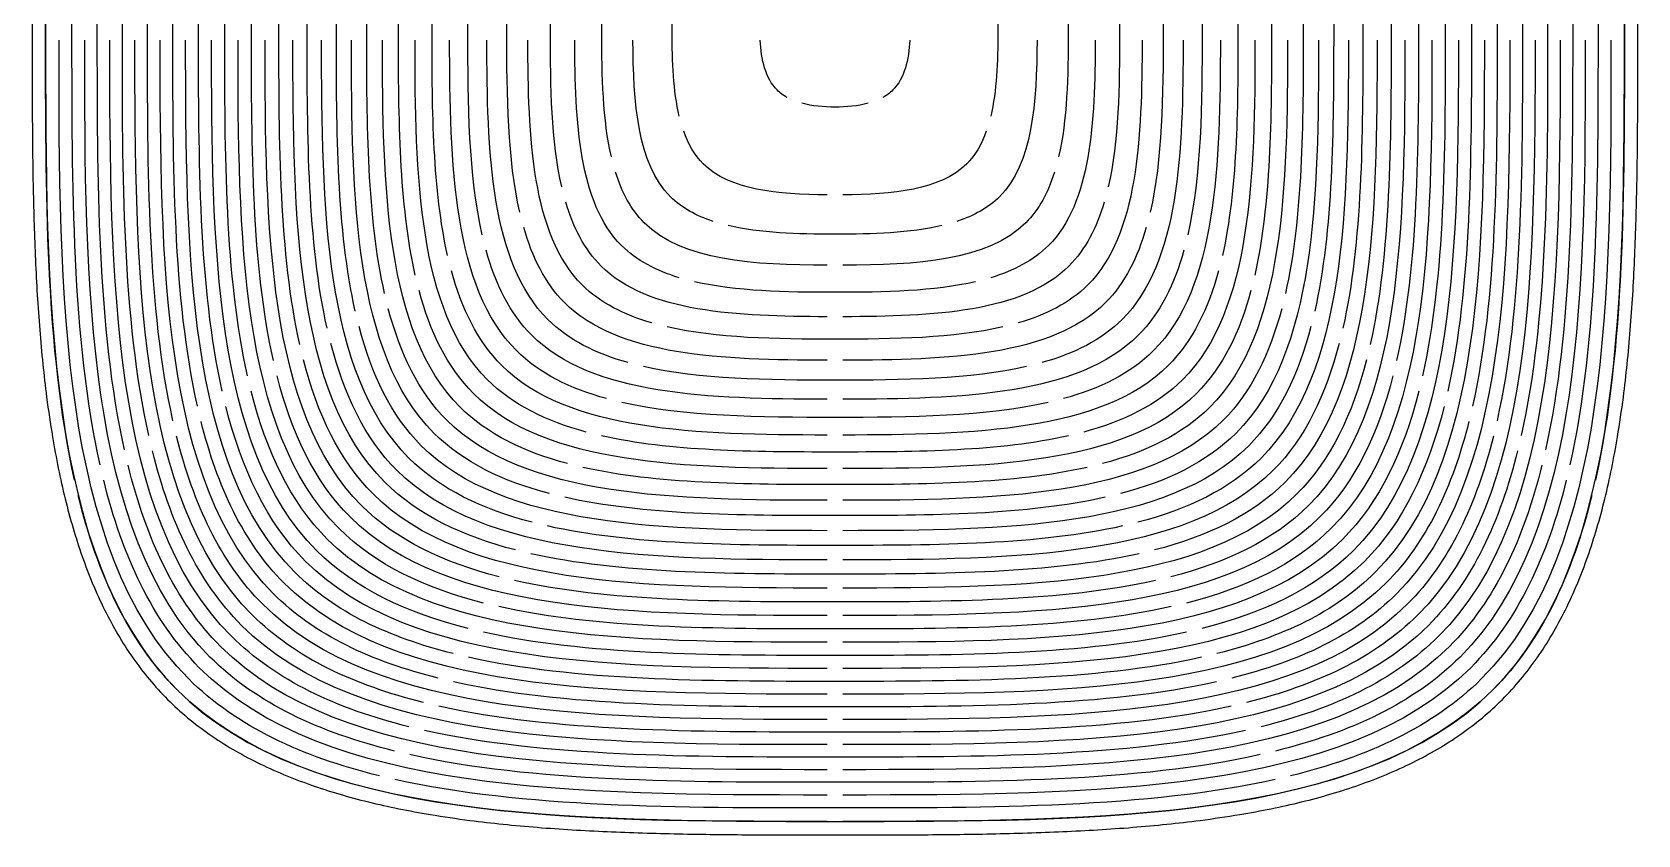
# Model space of a CAD drawing. Header units: millimetres. Extents: x -200 to 200, y -200 to 200.
# Drawn here: x -200 to 200, y -200 to 0 of the extents above; entities that cross this region are included whole.
import ezdxf

# ---------------------------------------------------------------- set-up
doc = ezdxf.new("R2010")
doc.units = ezdxf.units.MM
doc.layers.add('Default', color=18, linetype='Continuous', true_color=0x000000)

msp = doc.modelspace()

# ---------------------------------------------------------------- linework, layer by layer
at = {"layer": 'Default'}
for points, knots in [([(200, 0, 0), (200, -6.97, 0), (200, -19.97, 0), (199.83, -35.94, 0), (199.53, -47.89, 0), (199.2, -56.72, 0), (198.75, -65.47, 0), (198.15, -74.11, 0), (197.38, -82.6, 0), (196.35, -91.51, 0), (195.08, -100.18, 0), (193.53, -108.62, 0), (191.84, -116.2, 0), (189.87, -123.54, 0), (187.6, -130.61, 0), (185, -137.41, 0), (182.05, -143.91, 0), (178.73, -150.08, 0), (175.01, -155.89, 0), (170.88, -161.31, 0), (166.32, -166.32, 0), (161.31, -170.88, 0), (155.89, -175.01, 0), (150.08, -178.73, 0), (143.91, -182.05, 0), (137.41, -185, 0), (130.61, -187.6, 0), (123.54, -189.87, 0), (116.2, -191.84, 0), (108.62, -193.53, 0), (100.18, -195.08, 0), (91.51, -196.35, 0), (82.6, -197.38, 0), (74.11, -198.15, 0), (65.47, -198.75, 0), (56.72, -199.2, 0), (47.89, -199.53, 0), (35.94, -199.83, 0), (19.97, -200, 0), (0, -200, 0), (-19.97, -200, 0), (-35.94, -199.83, 0), (-47.89, -199.53, 0), (-56.72, -199.2, 0), (-65.47, -198.75, 0), (-74.11, -198.15, 0), (-82.6, -197.38, 0), (-91.51, -196.35, 0), (-100.18, -195.08, 0), (-108.62, -193.53, 0), (-116.2, -191.84, 0), (-123.54, -189.87, 0), (-130.61, -187.6, 0), (-137.41, -185, 0), (-143.91, -182.05, 0), (-150.08, -178.73, 0), (-155.89, -175.01, 0), (-161.31, -170.88, 0), (-166.32, -166.32, 0), (-170.88, -161.31, 0), (-175.01, -155.89, 0), (-178.73, -150.08, 0), (-182.05, -143.91, 0), (-185, -137.41, 0), (-187.6, -130.61, 0), (-189.87, -123.54, 0), (-191.84, -116.2, 0), (-193.53, -108.62, 0), (-195.08, -100.18, 0), (-196.35, -91.51, 0), (-197.38, -82.6, 0), (-198.15, -74.11, 0), (-198.75, -65.47, 0), (-199.2, -56.72, 0), (-199.53, -47.89, 0), (-199.83, -35.94, 0), (-200, -19.97, 0), (-200, 0, 0), (-200, 19.97, 0), (-199.83, 35.94, 0), (-199.53, 47.89, 0), (-199.2, 56.72, 0), (-198.75, 65.47, 0), (-198.15, 74.11, 0), (-197.38, 82.6, 0), (-196.35, 91.51, 0), (-195.08, 100.18, 0), (-193.53, 108.62, 0), (-191.84, 116.2, 0), (-189.87, 123.54, 0), (-187.6, 130.61, 0), (-185, 137.41, 0), (-182.05, 143.91, 0), (-178.73, 150.08, 0), (-175.01, 155.89, 0), (-170.88, 161.31, 0), (-166.32, 166.32, 0), (-161.31, 170.88, 0), (-155.89, 175.01, 0), (-150.08, 178.73, 0), (-143.91, 182.05, 0), (-137.41, 185, 0), (-130.61, 187.6, 0), (-123.54, 189.87, 0), (-116.2, 191.84, 0), (-108.62, 193.53, 0), (-100.18, 195.08, 0), (-91.51, 196.35, 0), (-82.6, 197.38, 0), (-74.11, 198.15, 0), (-65.47, 198.75, 0), (-56.72, 199.2, 0), (-47.89, 199.53, 0), (-35.94, 199.83, 0), (-19.97, 200, 0), (0, 200, 0), (19.97, 200, 0), (35.94, 199.83, 0), (47.89, 199.53, 0), (56.72, 199.2, 0), (65.47, 198.75, 0), (74.11, 198.15, 0), (82.6, 197.38, 0), (91.51, 196.35, 0), (100.18, 195.08, 0), (108.62, 193.53, 0), (116.2, 191.84, 0), (123.54, 189.87, 0), (130.61, 187.6, 0), (137.41, 185, 0), (143.91, 182.05, 0), (150.08, 178.73, 0), (155.89, 175.01, 0), (161.31, 170.88, 0), (166.32, 166.32, 0), (170.88, 161.31, 0), (175.01, 155.89, 0), (178.73, 150.08, 0), (182.05, 143.91, 0), (185, 137.41, 0), (187.6, 130.61, 0), (189.87, 123.54, 0), (191.84, 116.2, 0), (193.53, 108.62, 0), (195.08, 100.18, 0), (196.35, 91.51, 0), (197.38, 82.6, 0), (198.15, 74.11, 0), (198.75, 65.47, 0), (199.2, 56.72, 0), (199.53, 47.89, 0), (199.83, 35.94, 0), (200, 19.97, 0), (200, 6.97, 0), (200, 0, 0)], [0, 0, 0, 0, 21.268123, 39.650642, 48.737696, 57.731026, 66.613772, 75.461747, 84.165997, 92.625152, 102.816324, 110.897615, 118.800384, 126.523799, 134.071068, 141.45052, 148.713702, 155.841154, 162.824157, 169.733729, 176.610378, 183.487028, 190.3966, 197.379603, 204.507055, 211.770237, 219.149689, 226.696958, 234.420373, 242.323142, 250.404432, 260.595605, 269.05476, 277.759009, 286.606985, 295.489731, 304.48306, 313.570115, 331.952634, 353.220757, 374.48888, 392.871399, 401.958453, 410.951783, 419.834529, 428.682504, 437.386754, 445.845909, 456.037081, 464.118371, 472.02114, 479.744556, 487.291825, 494.671277, 501.934459, 509.061911, 516.044914, 522.954486, 529.831135, 536.707785, 543.617356, 550.60036, 557.727812, 564.990994, 572.370446, 579.917715, 587.64113, 595.543899, 603.625189, 613.816362, 622.275517, 630.979766, 639.827741, 648.710488, 657.703817, 666.790872, 685.173391, 706.441514, 727.709637, 746.092156, 755.17921, 764.17254, 773.055286, 781.903261, 790.607511, 799.066666, 809.257838, 817.339128, 825.241897, 832.965313, 840.512582, 847.892034, 855.155216, 862.282668, 869.265671, 876.175243, 883.051892, 889.928542, 896.838113, 903.821117, 910.948569, 918.21175, 925.591203, 933.138472, 940.861887, 948.764656, 956.845946, 967.037119, 975.496274, 984.200523, 993.048498, 1001.931245, 1010.924574, 1020.011629, 1038.394148, 1059.662271, 1080.930394, 1099.312913, 1108.399967, 1117.393297, 1126.276043, 1135.124018, 1143.828268, 1152.287422, 1162.478595, 1170.559885, 1178.462654, 1186.18607, 1193.733338, 1201.112791, 1208.375973, 1215.503424, 1222.486428, 1229.396, 1236.272649, 1243.149299, 1250.05887, 1257.041874, 1264.169326, 1271.432507, 1278.81196, 1286.359229, 1294.082644, 1301.985413, 1310.066703, 1320.257876, 1328.717031, 1337.42128, 1346.269255, 1355.152002, 1364.145331, 1373.232386, 1391.614905, 1412.883028, 1412.883028, 1412.883028, 1412.883028]), ([(-189.42, -111.6, 0), (-196.65, -79.22, 0), (-196.65, 0, 0), (-196.65, 79.22, 0), (-189.42, 111.6, 0)], [129.946882, 129.946882, 129.946882, 129.946882, 137.5, 145.053118, 145.053118, 145.053118, 145.053118]), ([(189.42, 111.6, 0), (196.65, 79.22, 0), (196.65, 39.61, 0), (196.65, 0, 0), (196.65, -39.61, 0), (196.65, -79.22, 0), (189.42, -111.6, 0)], [179.946882, 179.946882, 179.946882, 179.946882, 187.5, 187.5, 187.5, 195.053118, 195.053118, 195.053118, 195.053118]), ([(-183.07, -107.77, 0), (-190.06, -76.5, 0), (-190.08, 0, 0), (-190.06, 76.5, 0), (-183.07, 107.77, 0)], [129.951039, 129.951039, 129.951039, 129.951039, 137.5, 145.048962, 145.048962, 145.048962, 145.048962]), ([(-176.98, -104.11, 0), (-183.73, -73.89, 0), (-183.79, 0, 0), (-183.73, 73.89, 0), (-176.98, 104.11, 0)], [129.955303, 129.955303, 129.955303, 129.955303, 137.5, 145.044697, 145.044697, 145.044697, 145.044697]), ([(176.98, 104.11, 0), (183.73, 73.89, 0), (183.76, 36.94, 0), (183.76, 0, 0), (183.76, -36.94, 0), (183.73, -73.89, 0), (176.98, -104.11, 0)], [179.955303, 179.955303, 179.955303, 179.955303, 187.5, 187.5, 187.5, 195.044697, 195.044697, 195.044697, 195.044697]), ([(183.07, 107.77, 0), (190.06, 76.5, 0), (190.07, 38.25, 0), (190.07, 0, 0), (190.07, -38.25, 0), (190.06, -76.5, 0), (183.07, -107.77, 0)], [179.951039, 179.951039, 179.951039, 179.951039, 187.5, 187.5, 187.5, 195.048962, 195.048962, 195.048962, 195.048962]), ([(-170.95, -100.48, 0), (-177.48, -71.3, 0), (-177.56, 0, 0), (-177.48, 71.3, 0), (-170.95, 100.48, 0)], [129.959823, 129.959823, 129.959823, 129.959823, 137.5, 145.040178, 145.040178, 145.040178, 145.040178]), ([(170.95, 100.48, 0), (177.48, 71.3, 0), (177.52, 35.65, 0), (177.52, 0, 0), (177.52, -35.65, 0), (177.48, -71.3, 0), (170.95, -100.48, 0)], [179.959823, 179.959823, 179.959823, 179.959823, 187.5, 187.5, 187.5, 195.040178, 195.040178, 195.040178, 195.040178]), ([(-164.91, -96.84, 0), (-171.21, -68.71, 0), (-171.31, 0, 0), (-171.21, 68.71, 0), (-164.91, 96.84, 0)], [129.964683, 129.964683, 129.964683, 129.964683, 137.5, 145.035317, 145.035317, 145.035317, 145.035317]), ([(164.91, 96.84, 0), (171.21, 68.71, 0), (171.26, 34.36, 0), (171.26, 0, 0), (171.26, -34.36, 0), (171.21, -68.71, 0), (164.91, -96.84, 0)], [179.964683, 179.964683, 179.964683, 179.964683, 187.5, 187.5, 187.5, 195.035317, 195.035317, 195.035317, 195.035317]), ([(-158.82, -93.17, 0), (-164.88, -66.1, 0), (-165.01, 0, 0), (-164.88, 66.1, 0), (-158.82, 93.17, 0)], [129.969963, 129.969963, 129.969963, 129.969963, 137.5, 145.030038, 145.030038, 145.030038, 145.030038]), ([(158.82, 93.17, 0), (164.88, 66.1, 0), (164.95, 33.05, 0), (164.95, 0, 0), (164.95, -33.05, 0), (164.88, -66.1, 0), (158.82, -93.17, 0)], [179.969963, 179.969963, 179.969963, 179.969963, 187.5, 187.5, 187.5, 195.030038, 195.030038, 195.030038, 195.030038]), ([(-152.63, -89.45, 0), (-158.46, -63.45, 0), (-158.62, 0, 0), (-158.46, 63.45, 0), (-152.63, 89.45, 0)], [129.975748, 129.975748, 129.975748, 129.975748, 137.5, 145.024253, 145.024253, 145.024253, 145.024253]), ([(152.63, 89.45, 0), (158.46, 63.45, 0), (158.54, 31.73, 0), (158.54, 0, 0), (158.54, -31.73, 0), (158.46, -63.45, 0), (152.63, -89.45, 0)], [179.975748, 179.975748, 179.975748, 179.975748, 187.5, 187.5, 187.5, 195.024253, 195.024253, 195.024253, 195.024253]), ([(-146.34, -85.67, 0), (-151.93, -60.76, 0), (-152.11, 0, 0), (-151.93, 60.76, 0), (-146.34, 85.67, 0)], [129.98214, 129.98214, 129.98214, 129.98214, 137.5, 145.017861, 145.017861, 145.017861, 145.017861]), ([(146.34, 85.67, 0), (151.93, 60.76, 0), (152.02, 30.38, 0), (152.02, 0, 0), (152.02, -30.38, 0), (151.93, -60.76, 0), (146.34, -85.67, 0)], [179.98214, 179.98214, 179.98214, 179.98214, 187.5, 187.5, 187.5, 195.017861, 195.017861, 195.017861, 195.017861]), ([(-139.91, -81.79, 0), (-145.26, -58, 0), (-145.46, 0, 0), (-145.26, 58, 0), (-139.91, 81.79, 0)], [129.989265, 129.989265, 129.989265, 129.989265, 137.5, 145.010735, 145.010735, 145.010735, 145.010735]), ([(139.91, 81.79, 0), (145.26, 58, 0), (145.36, 29, 0), (145.36, 0, 0), (145.36, -29, 0), (145.26, -58, 0), (139.91, -81.79, 0)], [179.989265, 179.989265, 179.989265, 179.989265, 187.5, 187.5, 187.5, 195.010735, 195.010735, 195.010735, 195.010735]), ([(-133.31, -77.83, 0), (-138.41, -55.17, 0), (-138.64, 0, 0), (-138.41, 55.17, 0), (-133.31, 77.83, 0)], [129.997287, 129.997287, 129.997287, 129.997287, 137.5, 145.002714, 145.002714, 145.002714, 145.002714]), ([(133.31, 77.83, 0), (138.41, 55.17, 0), (138.53, 27.59, 0), (138.53, 0, 0), (138.53, -27.59, 0), (138.41, -55.17, 0), (133.31, -77.83, 0)], [179.997287, 179.997287, 179.997287, 179.997287, 187.5, 187.5, 187.5, 195.002714, 195.002714, 195.002714, 195.002714]), ([(-126.52, -73.74, 0), (-131.36, -52.26, 0), (-131.62, 0, 0), (-131.36, 52.26, 0), (-126.52, 73.74, 0)], [130.006418, 130.006418, 130.006418, 130.006418, 137.5, 144.993582, 144.993582, 144.993582, 144.993582]), ([(126.52, 73.74, 0), (131.36, 52.26, 0), (131.49, 26.13, 0), (131.49, 0, 0), (131.49, -26.13, 0), (131.36, -52.26, 0), (126.52, -73.74, 0)], [180.006418, 180.006418, 180.006418, 180.006418, 187.5, 187.5, 187.5, 194.993582, 194.993582, 194.993582, 194.993582]), ([(-119.5, -69.51, 0), (-124.07, -49.25, 0), (-124.36, 0, 0), (-124.07, 49.25, 0), (-119.5, 69.51, 0)], [130.016953, 130.016953, 130.016953, 130.016953, 137.5, 144.983048, 144.983048, 144.983048, 144.983048]), ([(119.5, 69.51, 0), (124.07, 49.25, 0), (124.22, 24.63, 0), (124.22, 0, 0), (124.22, -24.63, 0), (124.07, -49.25, 0), (119.5, -69.51, 0)], [180.016953, 180.016953, 180.016953, 180.016953, 187.5, 187.5, 187.5, 194.983048, 194.983048, 194.983048, 194.983048]), ([(-112.2, -65.12, 0), (-116.49, -46.13, 0), (-116.81, 0, 0), (-116.49, 46.13, 0), (-112.2, 65.12, 0)], [130.029302, 130.029302, 130.029302, 130.029302, 137.5, 144.970699, 144.970699, 144.970699, 144.970699]), ([(112.2, 65.12, 0), (116.49, 46.13, 0), (116.65, 23.06, 0), (116.65, 0, 0), (116.65, -23.06, 0), (116.49, -46.13, 0), (112.2, -65.12, 0)], [180.029302, 180.029302, 180.029302, 180.029302, 187.5, 187.5, 187.5, 194.970699, 194.970699, 194.970699, 194.970699]), ([(-104.56, -60.52, 0), (-108.56, -42.85, 0), (-108.91, 0, 0), (-108.56, 42.85, 0), (-104.56, 60.52, 0)], [130.044072, 130.044072, 130.044072, 130.044072, 137.5, 144.955929, 144.955929, 144.955929, 144.955929]), ([(104.56, 60.52, 0), (108.56, 42.85, 0), (108.74, 21.43, 0), (108.74, 0, 0), (108.74, -21.43, 0), (108.56, -42.85, 0), (104.56, -60.52, 0)], [180.044072, 180.044072, 180.044072, 180.044072, 187.5, 187.5, 187.5, 194.955929, 194.955929, 194.955929, 194.955929]), ([(-96.5, -55.67, 0), (-100.19, -39.4, 0), (-100.57, 0, 0), (-100.19, 39.4, 0), (-96.5, 55.67, 0)], [130.0622, 130.0622, 130.0622, 130.0622, 137.5, 144.9378, 144.9378, 144.9378, 144.9378]), ([(96.5, 55.67, 0), (100.19, 39.4, 0), (100.38, 19.7, 0), (100.38, 0, 0), (100.38, -19.7, 0), (100.19, -39.4, 0), (96.5, -55.67, 0)], [180.0622, 180.0622, 180.0622, 180.0622, 187.5, 187.5, 187.5, 194.9378, 194.9378, 194.9378, 194.9378]), ([(-87.88, -50.48, 0), (-91.25, -35.71, 0), (-91.66, 0, 0), (-91.25, 35.71, 0), (-87.88, 50.48, 0)], [130.08524, 130.08524, 130.08524, 130.08524, 137.5, 144.914761, 144.914761, 144.914761, 144.914761]), ([(87.88, 50.48, 0), (91.25, 35.71, 0), (91.46, 17.85, 0), (91.46, 0, 0), (91.46, -17.85, 0), (91.25, -35.71, 0), (87.88, -50.48, 0)], [180.08524, 180.08524, 180.08524, 180.08524, 187.5, 187.5, 187.5, 194.914761, 194.914761, 194.914761, 194.914761]), ([(-78.52, -44.84, 0), (-81.53, -31.7, 0), (-81.97, 0, 0), (-81.53, 31.7, 0), (-78.52, 44.84, 0)], [130.116018, 130.116018, 130.116018, 130.116018, 137.5, 144.883982, 144.883982, 144.883982, 144.883982]), ([(78.52, 44.84, 0), (81.53, 31.7, 0), (81.75, 15.85, 0), (81.75, 0, 0), (81.75, -15.85, 0), (81.53, -31.7, 0), (78.52, -44.84, 0)], [180.116018, 180.116018, 180.116018, 180.116018, 187.5, 187.5, 187.5, 194.883982, 194.883982, 194.883982, 194.883982]), ([(-68.05, -38.54, 0), (-70.66, -27.21, 0), (-71.14, 0, 0), (-70.66, 27.21, 0), (-68.05, 38.54, 0)], [130.160466, 130.160466, 130.160466, 130.160466, 137.5, 144.839534, 144.839534, 144.839534, 144.839534]), ([(68.05, 38.54, 0), (70.66, 27.21, 0), (70.9, 13.61, 0), (70.9, 0, 0), (70.9, -13.61, 0), (70.66, -27.21, 0), (68.05, -38.54, 0)], [180.160466, 180.160466, 180.160466, 180.160466, 187.5, 187.5, 187.5, 194.839534, 194.839534, 194.839534, 194.839534]), ([(-55.7, -31.11, 0), (-57.84, -21.92, 0), (-58.36, 0, 0), (-57.84, 21.92, 0), (-55.7, 31.11, 0)], [130.234423, 130.234423, 130.234423, 130.234423, 137.5, 144.765577, 144.765577, 144.765577, 144.765577]), ([(55.7, 31.11, 0), (57.84, 21.92, 0), (58.1, 10.96, 0), (58.1, 0, 0), (58.1, -10.96, 0), (57.84, -21.92, 0), (55.7, -31.11, 0)], [180.234423, 180.234423, 180.234423, 180.234423, 187.5, 187.5, 187.5, 194.765577, 194.765577, 194.765577, 194.765577]), ([(-38.8, -20.93, 0), (-40.3, -14.69, 0), (-40.85, 0, 0), (-40.3, 14.69, 0), (-38.8, 20.93, 0)], [130.412187, 130.412187, 130.412187, 130.412187, 137.5, 144.587812, 144.587812, 144.587812, 144.587812]), ([(38.8, 20.93, 0), (40.3, 14.69, 0), (40.58, 7.34, 0), (40.58, 0, 0), (40.58, -7.34, 0), (40.3, -14.69, 0), (38.8, -20.93, 0)], [180.412187, 180.412187, 180.412187, 180.412187, 187.5, 187.5, 187.5, 194.587812, 194.587812, 194.587812, 194.587812]), ([(-113.48, -185.29, 0), (-132.68, -180.56, 0), (-192.83, -152.98, 0), (-193.3, -65.73, 0), (-193.3, -1.97, 0)], [120.356733, 120.356733, 120.356733, 120.356733, 125, 137.372807, 137.372807, 137.372807, 137.372807]), ([(-109.76, -179.11, 0), (-128.29, -174.52, 0), (-186.38, -147.83, 0), (-186.9, -63.57, 0), (-186.9, -1.97, 0)], [120.363084, 120.363084, 120.363084, 120.363084, 125, 137.3684, 137.3684, 137.3684, 137.3684]), ([(-106.12, -173.06, 0), (-123.99, -168.62, 0), (-180.07, -142.8, 0), (-180.63, -61.46, 0), (-180.64, -1.97, 0)], [120.369736, 120.369736, 120.369736, 120.369736, 125, 137.363782, 137.363782, 137.363782, 137.363782]), ([(-102.49, -167.03, 0), (-119.71, -162.74, 0), (-173.78, -137.78, 0), (-174.39, -59.36, 0), (-174.39, -1.97, 0)], [120.376847, 120.376847, 120.376847, 120.376847, 125, 137.358844, 137.358844, 137.358844, 137.358844]), ([(-98.84, -160.96, 0), (-115.4, -156.82, 0), (-167.45, -132.72, 0), (-168.1, -57.24, 0), (-168.11, -1.97, 0)], [120.38454, 120.38454, 120.38454, 120.38454, 125, 137.353502, 137.353502, 137.353502, 137.353502]), ([(-95.15, -154.83, 0), (-111.04, -150.83, 0), (-161.04, -127.61, 0), (-161.75, -55.1, 0), (-161.76, -1.97, 0)], [120.392938, 120.392938, 120.392938, 120.392938, 125, 137.347667, 137.347667, 137.347667, 137.347667]), ([(-91.4, -148.59, 0), (-106.6, -144.74, 0), (-154.54, -122.42, 0), (-155.29, -52.92, 0), (-155.3, -1.97, 0)], [120.402184, 120.402184, 120.402184, 120.402184, 125, 137.341243, 137.341243, 137.341243, 137.341243]), ([(-87.57, -142.23, 0), (-102.08, -138.53, 0), (-147.9, -117.12, 0), (-148.7, -50.7, 0), (-148.71, -1.97, 0)], [120.412451, 120.412451, 120.412451, 120.412451, 125, 137.334106, 137.334106, 137.334106, 137.334106]), ([(-83.65, -135.71, 0), (-97.45, -132.17, 0), (-141.1, -111.7, 0), (-141.95, -48.43, 0), (-141.96, -1.97, 0)], [120.423959, 120.423959, 120.423959, 120.423959, 125, 137.326103, 137.326103, 137.326103, 137.326103]), ([(-79.62, -129.02, 0), (-92.7, -125.64, 0), (-134.12, -106.13, 0), (-135.02, -46.09, 0), (-135.03, -1.97, 0)], [120.436995, 120.436995, 120.436995, 120.436995, 125, 137.317034, 137.317034, 137.317034, 137.317034]), ([(-75.47, -122.12, 0), (-87.79, -118.9, 0), (-126.92, -100.38, 0), (-127.87, -43.68, 0), (-127.89, -1.97, 0)], [120.451942, 120.451942, 120.451942, 120.451942, 125, 137.306629, 137.306629, 137.306629, 137.306629]), ([(-71.16, -114.96, 0), (-82.71, -111.92, 0), (-119.45, -94.42, 0), (-120.45, -41.18, 0), (-120.47, -1.97, 0)], [120.469336, 120.469336, 120.469336, 120.469336, 125, 137.294515, 137.294515, 137.294515, 137.294515]), ([(-66.67, -107.49, 0), (-77.4, -104.63, 0), (-111.66, -88.21, 0), (-112.72, -38.58, 0), (-112.74, -1.97, 0)], [120.489945, 120.489945, 120.489945, 120.489945, 125, 137.280151, 137.280151, 137.280151, 137.280151]), ([(-61.95, -99.64, 0), (-71.83, -96.97, 0), (-103.48, -81.68, 0), (-104.6, -35.84, 0), (-104.62, -1.97, 0)], [120.514927, 120.514927, 120.514927, 120.514927, 125, 137.262723, 137.262723, 137.262723, 137.262723]), ([(-56.93, -91.31, 0), (-65.91, -88.85, 0), (-94.8, -74.75, 0), (-95.97, -32.93, 0), (-96, -1.97, 0)], [120.546139, 120.546139, 120.546139, 120.546139, 125, 137.240925, 137.240925, 137.240925, 137.240925]), ([(-51.54, -82.34, 0), (-59.54, -80.1, 0), (-85.45, -67.29, 0), (-86.68, -29.81, 0), (-86.72, -1.97, 0)], [120.586792, 120.586792, 120.586792, 120.586792, 125, 137.212488, 137.212488, 137.212488, 137.212488]), ([(-45.6, -72.47, 0), (-52.53, -70.46, 0), (-75.16, -59.08, 0), (-76.46, -26.36, 0), (-76.5, -1.97, 0)], [120.643138, 120.643138, 120.643138, 120.643138, 125, 137.172991, 137.172991, 137.172991, 137.172991]), ([(-38.82, -61.18, 0), (-44.52, -59.45, 0), (-63.41, -49.7, 0), (-64.78, -22.43, 0), (-64.83, -1.97, 0)], [120.729739, 120.729739, 120.729739, 120.729739, 125, 137.112077, 137.112077, 137.112077, 137.112077]), ([(-30.38, -47.15, 0), (-34.57, -45.77, 0), (-48.82, -38.06, 0), (-50.26, -17.54, 0), (-50.33, -1.97, 0)], [120.894616, 120.894616, 120.894616, 120.894616, 125, 136.995328, 136.995328, 136.995328, 136.995328]), ([(-11.88, -16.3, 0), (-12.83, -15.78, 0), (-17.03, -12.72, 0), (-18.42, -6.85, 0), (-18.64, -1.97, 0)], [122.183016, 122.183016, 122.183016, 122.183016, 125, 136.027082, 136.027082, 136.027082, 136.027082]), ([(18.64, -1.97, 0), (18.42, -6.85, 0), (17.03, -12.72, 0), (12.83, -15.78, 0), (11.88, -16.3, 0)], [88.972918, 88.972918, 88.972918, 88.972918, 100, 102.816984, 102.816984, 102.816984, 102.816984]), ([(50.33, -1.97, 0), (50.26, -17.54, 0), (48.82, -38.06, 0), (34.57, -45.77, 0), (30.38, -47.15, 0)], [88.004672, 88.004672, 88.004672, 88.004672, 100, 104.105383, 104.105383, 104.105383, 104.105383]), ([(64.83, -1.97, 0), (64.78, -22.43, 0), (63.41, -49.7, 0), (44.52, -59.45, 0), (38.82, -61.18, 0)], [87.887923, 87.887923, 87.887923, 87.887923, 100, 104.270261, 104.270261, 104.270261, 104.270261]), ([(76.5, -1.97, 0), (76.46, -26.36, 0), (75.16, -59.08, 0), (52.53, -70.46, 0), (45.6, -72.47, 0)], [87.827009, 87.827009, 87.827009, 87.827009, 100, 104.356862, 104.356862, 104.356862, 104.356862]), ([(86.72, -1.97, 0), (86.68, -29.81, 0), (85.45, -67.29, 0), (59.54, -80.1, 0), (51.54, -82.34, 0)], [87.787512, 87.787512, 87.787512, 87.787512, 100, 104.413208, 104.413208, 104.413208, 104.413208]), ([(96, -1.97, 0), (95.97, -32.93, 0), (94.8, -74.75, 0), (65.91, -88.85, 0), (56.93, -91.31, 0)], [87.759075, 87.759075, 87.759075, 87.759075, 100, 104.453862, 104.453862, 104.453862, 104.453862]), ([(104.62, -1.97, 0), (104.6, -35.84, 0), (103.48, -81.68, 0), (71.83, -96.97, 0), (61.95, -99.64, 0)], [87.737277, 87.737277, 87.737277, 87.737277, 100, 104.485072, 104.485072, 104.485072, 104.485072]), ([(112.74, -1.97, 0), (112.72, -38.58, 0), (111.66, -88.21, 0), (77.4, -104.63, 0), (66.67, -107.49, 0)], [87.719849, 87.719849, 87.719849, 87.719849, 100, 104.510056, 104.510056, 104.510056, 104.510056]), ([(120.47, -1.97, 0), (120.45, -41.18, 0), (119.45, -94.42, 0), (82.71, -111.92, 0), (71.16, -114.96, 0)], [87.705485, 87.705485, 87.705485, 87.705485, 100, 104.530664, 104.530664, 104.530664, 104.530664]), ([(127.89, -1.97, 0), (127.87, -43.68, 0), (126.92, -100.38, 0), (87.79, -118.9, 0), (75.47, -122.12, 0)], [87.693371, 87.693371, 87.693371, 87.693371, 100, 104.548058, 104.548058, 104.548058, 104.548058]), ([(135.03, -1.97, 0), (135.02, -46.09, 0), (134.12, -106.13, 0), (92.7, -125.64, 0), (79.62, -129.02, 0)], [87.682966, 87.682966, 87.682966, 87.682966, 100, 104.563006, 104.563006, 104.563006, 104.563006]), ([(141.96, -1.97, 0), (141.95, -48.43, 0), (141.1, -111.7, 0), (97.45, -132.17, 0), (83.65, -135.71, 0)], [87.673897, 87.673897, 87.673897, 87.673897, 100, 104.576041, 104.576041, 104.576041, 104.576041]), ([(148.71, -1.97, 0), (148.7, -50.7, 0), (147.9, -117.12, 0), (102.08, -138.53, 0), (87.57, -142.23, 0)], [87.665894, 87.665894, 87.665894, 87.665894, 100, 104.587549, 104.587549, 104.587549, 104.587549]), ([(155.3, -1.97, 0), (155.29, -52.92, 0), (154.54, -122.42, 0), (106.6, -144.74, 0), (91.4, -148.59, 0)], [87.658757, 87.658757, 87.658757, 87.658757, 100, 104.597816, 104.597816, 104.597816, 104.597816]), ([(161.76, -1.97, 0), (161.75, -55.1, 0), (161.04, -127.61, 0), (111.04, -150.83, 0), (95.15, -154.83, 0)], [87.652332, 87.652332, 87.652332, 87.652332, 100, 104.607062, 104.607062, 104.607062, 104.607062]), ([(168.11, -1.97, 0), (168.1, -57.24, 0), (167.45, -132.72, 0), (115.4, -156.82, 0), (98.84, -160.96, 0)], [87.646498, 87.646498, 87.646498, 87.646498, 100, 104.61546, 104.61546, 104.61546, 104.61546]), ([(174.39, -1.97, 0), (174.39, -59.36, 0), (173.78, -137.78, 0), (119.71, -162.74, 0), (102.49, -167.03, 0)], [87.641156, 87.641156, 87.641156, 87.641156, 100, 104.623153, 104.623153, 104.623153, 104.623153]), ([(180.64, -1.97, 0), (180.63, -61.46, 0), (180.07, -142.8, 0), (123.99, -168.62, 0), (106.12, -173.06, 0)], [87.636218, 87.636218, 87.636218, 87.636218, 100, 104.630265, 104.630265, 104.630265, 104.630265]), ([(186.9, -1.97, 0), (186.9, -63.57, 0), (186.38, -147.83, 0), (128.29, -174.52, 0), (109.76, -179.11, 0)], [87.6316, 87.6316, 87.6316, 87.6316, 100, 104.636917, 104.636917, 104.636917, 104.636917]), ([(193.3, -1.97, 0), (193.3, -65.73, 0), (192.83, -152.98, 0), (132.68, -180.56, 0), (113.48, -185.29, 0)], [87.627193, 87.627193, 87.627193, 87.627193, 100, 104.643266, 104.643266, 104.643266, 104.643266]), ([(8.23, -17.74, 0), (5.69, -18.43, 0), (0, -18.94, 0), (-5.69, -18.43, 0), (-8.23, -17.74, 0)], [106.116759, 106.116759, 106.116759, 106.116759, 112.5, 118.88324, 118.88324, 118.88324, 118.88324]), ([(-1.97, -40.57, 0), (-14.25, -40.47, 0), (-30.22, -39, 0), (-36.55, -27.87, 0), (-37.69, -24.7, 0)], [113.132957, 113.132957, 113.132957, 113.132957, 125, 128.926104, 128.926104, 128.926104, 128.926104]), ([(37.69, -24.7, 0), (36.55, -27.87, 0), (30.22, -39, 0), (14.25, -40.47, 0), (1.97, -40.57, 0)], [96.073896, 96.073896, 96.073896, 96.073896, 100, 111.867043, 111.867043, 111.867043, 111.867043]), ([(-1.97, -58.1, 0), (-20.16, -58.04, 0), (-44.29, -56.63, 0), (-53.1, -39.9, 0), (-54.67, -34.9, 0)], [112.934608, 112.934608, 112.934608, 112.934608, 125, 129.204147, 129.204147, 129.204147, 129.204147]), ([(54.67, -34.9, 0), (53.1, -39.9, 0), (44.29, -56.63, 0), (20.16, -58.04, 0), (1.97, -58.1, 0)], [95.795853, 95.795853, 95.795853, 95.795853, 100, 112.065392, 112.065392, 112.065392, 112.065392]), ([(-1.97, -70.9, 0), (-24.47, -70.86, 0), (-54.58, -69.52, 0), (-65.18, -48.69, 0), (-67.06, -42.35, 0)], [112.85366, 112.85366, 112.85366, 112.85366, 125, 129.318927, 129.318927, 129.318927, 129.318927]), ([(67.06, -42.35, 0), (65.18, -48.69, 0), (54.58, -69.52, 0), (24.47, -70.86, 0), (1.97, -70.9, 0)], [95.681074, 95.681074, 95.681074, 95.681074, 100, 112.14634, 112.14634, 112.14634, 112.14634]), ([(-1.97, -81.75, 0), (-28.13, -81.71, 0), (-63.3, -80.45, 0), (-75.41, -56.13, 0), (-77.54, -48.65, 0)], [112.805451, 112.805451, 112.805451, 112.805451, 125, 129.387599, 129.387599, 129.387599, 129.387599]), ([(26.6, -48.21, 0), (18.71, -50.07, 0), (0, -50.61, 0), (-18.71, -50.07, 0), (-26.6, -48.21, 0)], [105.297766, 105.297766, 105.297766, 105.297766, 112.5, 119.702233, 119.702233, 119.702233, 119.702233]), ([(77.54, -48.65, 0), (75.41, -56.13, 0), (63.3, -80.45, 0), (28.13, -81.71, 0), (1.97, -81.75, 0)], [95.612402, 95.612402, 95.612402, 95.612402, 100, 112.194549, 112.194549, 112.194549, 112.194549]), ([(-1.97, -91.45, 0), (-31.4, -91.42, 0), (-71.09, -90.22, 0), (-84.56, -62.79, 0), (-86.92, -54.29, 0)], [112.772261, 112.772261, 112.772261, 112.772261, 125, 129.435002, 129.435002, 129.435002, 129.435002]), ([(86.92, -54.29, 0), (84.56, -62.79, 0), (71.09, -90.22, 0), (31.4, -91.42, 0), (1.97, -91.45, 0)], [95.564998, 95.564998, 95.564998, 95.564998, 100, 112.227739, 112.227739, 112.227739, 112.227739]), ([(-1.97, -100.38, 0), (-34.41, -100.35, 0), (-78.27, -99.21, 0), (-92.98, -68.92, 0), (-95.55, -59.48, 0)], [112.747519, 112.747519, 112.747519, 112.747519, 125, 129.470403, 129.470403, 129.470403, 129.470403]), ([(95.55, -59.48, 0), (92.98, -68.92, 0), (78.27, -99.21, 0), (34.41, -100.35, 0), (1.97, -100.38, 0)], [95.529597, 95.529597, 95.529597, 95.529597, 100, 112.252481, 112.252481, 112.252481, 112.252481]), ([(35.01, -62.19, 0), (24.7, -64.58, 0), (0, -65.08, 0), (-24.7, -64.58, 0), (-35.01, -62.19, 0)], [105.191872, 105.191872, 105.191872, 105.191872, 112.5, 119.808128, 119.808128, 119.808128, 119.808128]), ([(-1.97, -108.74, 0), (-37.23, -108.71, 0), (-84.99, -107.63, 0), (-100.85, -74.65, 0), (-103.62, -64.34, 0)], [112.728114, 112.728114, 112.728114, 112.728114, 125, 129.498206, 129.498206, 129.498206, 129.498206]), ([(103.62, -64.34, 0), (100.85, -74.65, 0), (84.99, -107.63, 0), (37.23, -108.71, 0), (1.97, -108.74, 0)], [95.501795, 95.501795, 95.501795, 95.501795, 100, 112.271886, 112.271886, 112.271886, 112.271886]), ([(-1.97, -116.65, 0), (-39.89, -116.63, 0), (-91.35, -115.6, 0), (-108.32, -80.08, 0), (-111.27, -68.94, 0)], [112.712343, 112.712343, 112.712343, 112.712343, 125, 129.520823, 129.520823, 129.520823, 129.520823]), ([(111.27, -68.94, 0), (108.32, -80.08, 0), (91.35, -115.6, 0), (39.89, -116.63, 0), (1.97, -116.65, 0)], [95.479178, 95.479178, 95.479178, 95.479178, 100, 112.287657, 112.287657, 112.287657, 112.287657]), ([(-1.97, -124.21, 0), (-42.44, -124.2, 0), (-97.43, -123.22, 0), (-115.45, -85.27, 0), (-118.57, -73.33, 0)], [112.699185, 112.699185, 112.699185, 112.699185, 125, 129.539708, 129.539708, 129.539708, 129.539708]), ([(41.8, -73.46, 0), (29.53, -76.28, 0), (0, -76.74, 0), (-29.53, -76.28, 0), (-41.8, -73.46, 0)], [105.135932, 105.135932, 105.135932, 105.135932, 112.5, 119.864068, 119.864068, 119.864068, 119.864068]), ([(118.57, -73.33, 0), (115.45, -85.27, 0), (97.43, -123.22, 0), (42.44, -124.2, 0), (1.97, -124.21, 0)], [95.460292, 95.460292, 95.460292, 95.460292, 100, 112.300815, 112.300815, 112.300815, 112.300815]), ([(-1.97, -131.49, 0), (-44.9, -131.47, 0), (-103.28, -130.55, 0), (-122.3, -90.27, 0), (-125.6, -77.56, 0)], [112.687981, 112.687981, 112.687981, 112.687981, 125, 129.5558, 129.5558, 129.5558, 129.5558]), ([(125.6, -77.56, 0), (122.3, -90.27, 0), (103.28, -130.55, 0), (44.9, -131.47, 0), (1.97, -131.49, 0)], [95.4442, 95.4442, 95.4442, 95.4442, 100, 112.312019, 112.312019, 112.312019, 112.312019]), ([(-1.97, -138.52, 0), (-47.27, -138.51, 0), (-108.94, -137.64, 0), (-128.93, -95.09, 0), (-132.39, -81.65, 0)], [112.678283, 112.678283, 112.678283, 112.678283, 125, 129.569736, 129.569736, 129.569736, 129.569736]), ([(47.73, -83.31, 0), (33.75, -86.51, 0), (0, -86.93, 0), (-33.75, -86.51, 0), (-47.73, -83.31, 0)], [105.099401, 105.099401, 105.099401, 105.099401, 112.5, 119.9006, 119.9006, 119.9006, 119.9006]), ([(132.39, -81.65, 0), (128.93, -95.09, 0), (108.94, -137.64, 0), (47.27, -138.51, 0), (1.97, -138.52, 0)], [95.430265, 95.430265, 95.430265, 95.430265, 100, 112.321717, 112.321717, 112.321717, 112.321717]), ([(-1.97, -145.36, 0), (-49.57, -145.35, 0), (-114.43, -144.52, 0), (-135.37, -99.78, 0), (-138.99, -85.62, 0)], [112.669776, 112.669776, 112.669776, 112.669776, 125, 129.581967, 129.581967, 129.581967, 129.581967]), ([(138.99, -85.62, 0), (135.37, -99.78, 0), (114.43, -144.52, 0), (49.57, -145.35, 0), (1.97, -145.36, 0)], [95.418034, 95.418034, 95.418034, 95.418034, 100, 112.330224, 112.330224, 112.330224, 112.330224]), ([(-1.97, -152.02, 0), (-51.82, -152.01, 0), (-119.79, -151.23, 0), (-141.65, -104.35, 0), (-145.43, -89.49, 0)], [112.662228, 112.662228, 112.662228, 112.662228, 125, 129.592823, 129.592823, 129.592823, 129.592823]), ([(145.43, -89.49, 0), (141.65, -104.35, 0), (119.79, -151.23, 0), (51.82, -152.01, 0), (1.97, -152.02, 0)], [95.407178, 95.407178, 95.407178, 95.407178, 100, 112.337772, 112.337772, 112.337772, 112.337772]), ([(-1.97, -158.54, 0), (-54.01, -158.53, 0), (-125.03, -157.8, 0), (-147.8, -108.83, 0), (-151.72, -93.28, 0)], [112.655464, 112.655464, 112.655464, 112.655464, 125, 129.602555, 129.602555, 129.602555, 129.602555]), ([(53.12, -92.27, 0), (37.59, -95.8, 0), (0, -96.2, 0), (-37.59, -95.8, 0), (-53.12, -92.27, 0)], [105.072971, 105.072971, 105.072971, 105.072971, 112.5, 119.927029, 119.927029, 119.927029, 119.927029]), ([(151.72, -93.28, 0), (147.8, -108.83, 0), (125.03, -157.8, 0), (54.01, -158.53, 0), (1.97, -158.54, 0)], [95.397445, 95.397445, 95.397445, 95.397445, 100, 112.344536, 112.344536, 112.344536, 112.344536]), ([(-1.97, -164.95, 0), (-56.17, -164.94, 0), (-130.18, -164.26, 0), (-153.83, -113.22, 0), (-157.91, -97, 0)], [112.649348, 112.649348, 112.649348, 112.649348, 125, 129.611358, 129.611358, 129.611358, 129.611358]), ([(157.91, -97, 0), (153.83, -113.22, 0), (130.18, -164.26, 0), (56.17, -164.94, 0), (1.97, -164.95, 0)], [95.388643, 95.388643, 95.388643, 95.388643, 100, 112.350652, 112.350652, 112.350652, 112.350652]), ([(-1.97, -171.26, 0), (-58.3, -171.25, 0), (-135.26, -170.62, 0), (-159.78, -117.56, 0), (-164, -100.67, 0)], [112.643771, 112.643771, 112.643771, 112.643771, 125, 129.619387, 129.619387, 129.619387, 129.619387]), ([(58.13, -100.59, 0), (41.15, -104.44, 0), (0, -104.8, 0), (-41.15, -104.44, 0), (-58.13, -100.59, 0)], [105.052638, 105.052638, 105.052638, 105.052638, 112.5, 119.947362, 119.947362, 119.947362, 119.947362]), ([(164, -100.67, 0), (159.78, -117.56, 0), (135.26, -170.62, 0), (58.3, -171.25, 0), (1.97, -171.26, 0)], [95.380614, 95.380614, 95.380614, 95.380614, 100, 112.356229, 112.356229, 112.356229, 112.356229]), ([(-1.97, -183.76, 0), (-62.51, -183.76, 0), (-145.31, -183.21, 0), (-171.57, -126.14, 0), (-176.08, -107.93, 0)], [112.633875, 112.633875, 112.633875, 112.633875, 125, 129.63364, 129.63364, 129.63364, 129.63364]), ([(-1.97, -177.52, 0), (-60.41, -177.51, 0), (-140.29, -176.92, 0), (-165.68, -121.85, 0), (-170.05, -104.31, 0)], [112.638641, 112.638641, 112.638641, 112.638641, 125, 129.626774, 129.626774, 129.626774, 129.626774]), ([(170.05, -104.31, 0), (165.68, -121.85, 0), (140.29, -176.92, 0), (60.41, -177.51, 0), (1.97, -177.52, 0)], [95.373226, 95.373226, 95.373226, 95.373226, 100, 112.361359, 112.361359, 112.361359, 112.361359]), ([(176.08, -107.93, 0), (171.57, -126.14, 0), (145.31, -183.21, 0), (62.51, -183.76, 0), (1.97, -183.76, 0)], [95.36636, 95.36636, 95.36636, 95.36636, 100, 112.366125, 112.366125, 112.366125, 112.366125]), ([(-1.97, -190.07, 0), (-64.64, -190.07, 0), (-150.38, -189.57, 0), (-177.51, -130.47, 0), (-182.17, -111.6, 0)], [112.62938, 112.62938, 112.62938, 112.62938, 125, 129.640116, 129.640116, 129.640116, 129.640116]), ([(62.85, -108.43, 0), (44.51, -112.58, 0), (0, -112.91, 0), (-44.51, -112.58, 0), (-62.85, -108.43, 0)], [105.036336, 105.036336, 105.036336, 105.036336, 112.5, 119.963665, 119.963665, 119.963665, 119.963665]), ([(182.17, -111.6, 0), (177.51, -130.47, 0), (150.38, -189.57, 0), (64.64, -190.07, 0), (1.97, -190.07, 0)], [95.359885, 95.359885, 95.359885, 95.359885, 100, 112.37062, 112.37062, 112.37062, 112.37062]), ([(-1.97, -196.65, 0), (-66.86, -196.65, 0), (-155.67, -196.2, 0), (-183.71, -134.98, 0), (-188.52, -115.42, 0)], [112.625002, 112.625002, 112.625002, 112.625002, 125, 129.646424, 129.646424, 129.646424, 129.646424]), ([(67.34, -115.89, 0), (47.71, -120.32, 0), (0, -120.62, 0), (-47.71, -120.32, 0), (-67.34, -115.89, 0)], [105.022868, 105.022868, 105.022868, 105.022868, 112.5, 119.977132, 119.977132, 119.977132, 119.977132]), ([(188.52, -115.42, 0), (183.71, -134.98, 0), (155.67, -196.2, 0), (66.86, -196.65, 0), (1.97, -196.65, 0)], [95.353576, 95.353576, 95.353576, 95.353576, 100, 112.374998, 112.374998, 112.374998, 112.374998]), ([(71.64, -123.04, 0), (50.77, -127.75, 0), (0, -128.02, 0), (-50.77, -127.75, 0), (-71.64, -123.04, 0)], [105.011488, 105.011488, 105.011488, 105.011488, 112.5, 119.988513, 119.988513, 119.988513, 119.988513]), ([(75.8, -129.94, 0), (53.73, -134.91, 0), (0, -135.16, 0), (-53.73, -134.91, 0), (-75.8, -129.94, 0)], [105.001698, 105.001698, 105.001698, 105.001698, 112.5, 119.998303, 119.998303, 119.998303, 119.998303]), ([(79.82, -136.63, 0), (56.6, -141.86, 0), (0, -142.07, 0), (-56.6, -141.86, 0), (-79.82, -136.63, 0)], [104.993152, 104.993152, 104.993152, 104.993152, 112.5, 120.006848, 120.006848, 120.006848, 120.006848]), ([(83.74, -143.14, 0), (59.39, -148.61, 0), (0, -148.8, 0), (-59.39, -148.61, 0), (-83.74, -143.14, 0)], [104.985602, 104.985602, 104.985602, 104.985602, 112.5, 120.014399, 120.014399, 120.014399, 120.014399]), ([(87.57, -149.5, 0), (62.11, -155.21, 0), (0, -155.38, 0), (-62.11, -155.21, 0), (-87.57, -149.5, 0)], [104.978861, 104.978861, 104.978861, 104.978861, 112.5, 120.02114, 120.02114, 120.02114, 120.02114]), ([(91.32, -155.74, 0), (64.78, -161.69, 0), (0, -161.83, 0), (-64.78, -161.69, 0), (-91.32, -155.74, 0)], [104.972786, 104.972786, 104.972786, 104.972786, 112.5, 120.027214, 120.027214, 120.027214, 120.027214]), ([(95.01, -161.87, 0), (67.41, -168.05, 0), (0, -168.17, 0), (-67.41, -168.05, 0), (-95.01, -161.87, 0)], [104.967266, 104.967266, 104.967266, 104.967266, 112.5, 120.032735, 120.032735, 120.032735, 120.032735]), ([(98.66, -167.94, 0), (70.01, -174.35, 0), (0, -174.44, 0), (-70.01, -174.35, 0), (-98.66, -167.94, 0)], [104.962206, 104.962206, 104.962206, 104.962206, 112.5, 120.037795, 120.037795, 120.037795, 120.037795]), ([(102.29, -173.96, 0), (72.59, -180.6, 0), (0, -180.67, 0), (-72.59, -180.6, 0), (-102.29, -173.96, 0)], [104.957525, 104.957525, 104.957525, 104.957525, 112.5, 120.042475, 120.042475, 120.042475, 120.042475]), ([(105.93, -180.01, 0), (75.18, -186.88, 0), (0, -186.92, 0), (-75.18, -186.88, 0), (-105.93, -180.01, 0)], [104.953146, 104.953146, 104.953146, 104.953146, 112.5, 120.046855, 120.046855, 120.046855, 120.046855]), ([(109.65, -186.19, 0), (77.83, -193.29, 0), (0, -193.31, 0), (-77.83, -193.29, 0), (-109.65, -186.19, 0)], [104.948962, 104.948962, 104.948962, 104.948962, 112.5, 120.051038, 120.051038, 120.051038, 120.051038])]:
    msp.add_open_spline(points, degree=3, knots=knots, dxfattribs=at)
msp.add_open_spline([(196.65, 0, 0), (196.65, -65.55, 0), (196.65, -196.65, 0), (0, -196.65, 0), (-196.65, -196.65, 0), (-196.65, 0, 0), (-196.65, 196.65, 0), (0, 196.65, 0), (196.65, 196.65, 0), (196.65, 65.55, 0), (196.65, 0, 0)], degree=3, dxfattribs=at)

doc.saveas('drawing.dxf')
